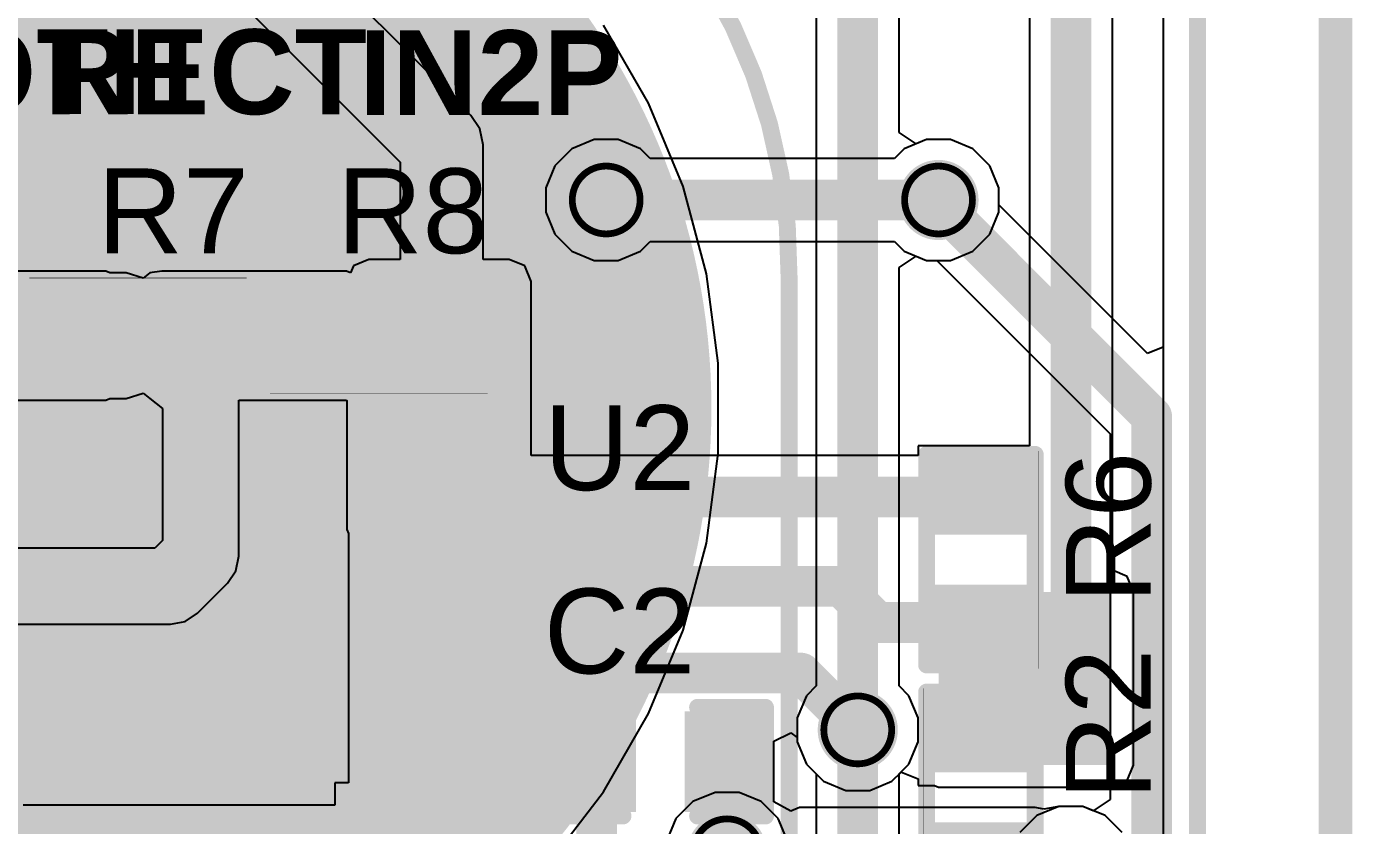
# Model space of a CAD drawing. Header units: inches. Extents: x 0 to 13.7, y 0 to 1.9.
# Drawn here: x 0.3431 to 0.734, y 0.8917 to 1.1271 of the extents above; entities that cross this region are included whole.
import ezdxf

# ---------------------------------------------------------------- set-up
doc = ezdxf.new("R2010")
doc.units = ezdxf.units.IN
doc.header["$MEASUREMENT"] = 0
for name, color, linetype in [('Board Outline', 216, 'Continuous'), ('Bottom Layer', 5, 'Continuous'), ('Bottom Overlay', 54, 'Continuous'), ('Bottom Paste', 16, 'Continuous'), ('Bottom Solder', 6, 'Continuous'), ('Dimension', 6, 'Continuous'), ('Drill Drawing', 1, 'Continuous'), ('Top Layer', 1, 'Continuous'), ('Top Overlay', 2, 'Continuous'), ('Top Paste', 8, 'Continuous'), ('Top Solder', 216, 'Continuous'), ('Via Holes', 16, 'Continuous')]:
    doc.layers.add(name, color=color, linetype=linetype)
doc.styles.add('Arial', font='', dxfattribs={"height": 0.2})
doc.styles.add('Arial_Bold', font='', dxfattribs={"height": 0.2})
doc.styles.get('Arial').set_extended_font_data('Arial')
doc.styles.get('Arial_Bold').set_extended_font_data('Arial', bold=True)

# ---------------------------------------------------------------- blocks, each defined once
blk = doc.blocks.new('14_TSSOP_14')
at = {"layer": 'Top Layer'}
for points in [[(-0.12992, 0.08563), (-0.08858, 0.08563), (-0.08858, 0.06791), (-0.12992, 0.06791)], [(0.08858, 0.08563), (0.12992, 0.08563), (0.12992, 0.06791), (0.08858, 0.06791)], [(-0.12992, 0.06004), (-0.08858, 0.06004), (-0.08858, 0.04232), (-0.12992, 0.04232)], [(0.08858, 0.06004), (0.12992, 0.06004), (0.12992, 0.04232), (0.08858, 0.04232)], [(-0.12992, 0.03445), (-0.08858, 0.03445), (-0.08858, 0.01673), (-0.12992, 0.01673)], [(0.08858, 0.03445), (0.12992, 0.03445), (0.12992, 0.01673), (0.08858, 0.01673)], [(-0.12992, 0.00886), (-0.08858, 0.00886), (-0.08858, -0.00886), (-0.12992, -0.00886)], [(0.08858, 0.00886), (0.12992, 0.00886), (0.12992, -0.00886), (0.08858, -0.00886)], [(-0.12992, -0.01673), (-0.08858, -0.01673), (-0.08858, -0.03445), (-0.12992, -0.03445)], [(0.08858, -0.01673), (0.12992, -0.01673), (0.12992, -0.03445), (0.08858, -0.03445)], [(-0.12992, -0.04232), (-0.08858, -0.04232), (-0.08858, -0.06004), (-0.12992, -0.06004)], [(0.08858, -0.04232), (0.12992, -0.04232), (0.12992, -0.06004), (0.08858, -0.06004)], [(-0.12992, -0.06791), (-0.08858, -0.06791), (-0.08858, -0.08563), (-0.12992, -0.08563)], [(0.08858, -0.06791), (0.12992, -0.06791), (0.12992, -0.08563), (0.08858, -0.08563)]]:
    blk.add_hatch(color=1, dxfattribs=at).paths.add_polyline_path(points)
at = {"layer": 'Top Overlay'}
blk.add_hatch(color=2, dxfattribs=at).paths.add_polyline_path([(-0.084, 0.068), (-0.073, 0.068), (-0.073, 0.086), (-0.084, 0.086)])
at = {"layer": 'Top Paste'}
for points in [[(-0.12992, 0.08563), (-0.08858, 0.08563), (-0.08858, 0.06791), (-0.12992, 0.06791)], [(0.08858, 0.08563), (0.12992, 0.08563), (0.12992, 0.06791), (0.08858, 0.06791)], [(-0.12992, 0.06004), (-0.08858, 0.06004), (-0.08858, 0.04232), (-0.12992, 0.04232)], [(0.08858, 0.06004), (0.12992, 0.06004), (0.12992, 0.04232), (0.08858, 0.04232)], [(-0.12992, 0.03445), (-0.08858, 0.03445), (-0.08858, 0.01673), (-0.12992, 0.01673)], [(0.08858, 0.03445), (0.12992, 0.03445), (0.12992, 0.01673), (0.08858, 0.01673)], [(-0.12992, 0.00886), (-0.08858, 0.00886), (-0.08858, -0.00886), (-0.12992, -0.00886)], [(0.08858, 0.00886), (0.12992, 0.00886), (0.12992, -0.00886), (0.08858, -0.00886)], [(-0.12992, -0.01673), (-0.08858, -0.01673), (-0.08858, -0.03445), (-0.12992, -0.03445)], [(0.08858, -0.01673), (0.12992, -0.01673), (0.12992, -0.03445), (0.08858, -0.03445)], [(-0.12992, -0.04232), (-0.08858, -0.04232), (-0.08858, -0.06004), (-0.12992, -0.06004)], [(0.08858, -0.04232), (0.12992, -0.04232), (0.12992, -0.06004), (0.08858, -0.06004)], [(-0.12992, -0.06791), (-0.08858, -0.06791), (-0.08858, -0.08563), (-0.12992, -0.08563)], [(0.08858, -0.06791), (0.12992, -0.06791), (0.12992, -0.08563), (0.08858, -0.08563)]]:
    blk.add_hatch(color=8, dxfattribs=at).paths.add_polyline_path(points)
at = {"layer": 'Top Solder'}
for points in [[(-0.13392, 0.08963), (-0.08458, 0.08963), (-0.08458, 0.06391), (-0.13392, 0.06391)], [(0.08458, 0.08963), (0.13392, 0.08963), (0.13392, 0.06391), (0.08458, 0.06391)], [(-0.13392, 0.06404), (-0.08458, 0.06404), (-0.08458, 0.03832), (-0.13392, 0.03832)], [(0.08458, 0.06404), (0.13392, 0.06404), (0.13392, 0.03832), (0.08458, 0.03832)], [(-0.13392, 0.03845), (-0.08458, 0.03845), (-0.08458, 0.01273), (-0.13392, 0.01273)], [(0.08458, 0.03845), (0.13392, 0.03845), (0.13392, 0.01273), (0.08458, 0.01273)], [(-0.13392, 0.01286), (-0.08458, 0.01286), (-0.08458, -0.01286), (-0.13392, -0.01286)], [(0.08458, 0.01286), (0.13392, 0.01286), (0.13392, -0.01286), (0.08458, -0.01286)], [(-0.13392, -0.01273), (-0.08458, -0.01273), (-0.08458, -0.03845), (-0.13392, -0.03845)], [(0.08458, -0.01273), (0.13392, -0.01273), (0.13392, -0.03845), (0.08458, -0.03845)], [(-0.13392, -0.03832), (-0.08458, -0.03832), (-0.08458, -0.06404), (-0.13392, -0.06404)], [(0.08458, -0.03832), (0.13392, -0.03832), (0.13392, -0.06404), (0.08458, -0.06404)], [(-0.13392, -0.06391), (-0.08458, -0.06391), (-0.08458, -0.08963), (-0.13392, -0.08963)], [(0.08458, -0.06391), (0.13392, -0.06391), (0.13392, -0.08963), (0.08458, -0.08963)]]:
    blk.add_hatch(color=216, dxfattribs=at).paths.add_polyline_path(points)
at = {"layer": 'Top Overlay'}
for points in [[(-0.09, 0.1, 0.005, 0.005, 0), (-0.09, 0.092, 0.005, 0.005, 0)], [(0.09, 0.1, 0.005, 0.005, 0), (-0.09, 0.1, 0.005, 0.005, 0)], [(0.09, 0.1, 0.005, 0.005, 0), (0.09, 0.092, 0.005, 0.005, 0)], [(-0.141, 0.082, 0.00787, 0.00787, 0), (-0.141, 0.072, 0.00787, 0.00787, 0)], [(-0.136, 0.077, 0.00787, 0.00787, 0), (-0.141, 0.082, 0.00787, 0.00787, 0)], [(-0.136, 0.077, 0.00787, 0.00787, 0), (-0.141, 0.072, 0.00787, 0.00787, 0)], [(-0.09, -0.092, 0.005, 0.005, 0), (-0.09, -0.1, 0.005, 0.005, 0)], [(0.09, -0.092, 0.005, 0.005, 0), (0.09, -0.1, 0.005, 0.005, 0)], [(0.09, -0.1, 0.005, 0.005, 0), (-0.09, -0.1, 0.005, 0.005, 0)]]:
    blk.add_lwpolyline(points, format="xyseb", dxfattribs=at)
for points in [[(-0.09125, 0.1, 0.0025, 0.0025, 1), (-0.08875, 0.1, 0.0025, 0.0025, 1)], [(-0.09125, 0.1, 0.0025, 0.0025, 1), (-0.08875, 0.1, 0.0025, 0.0025, 1)], [(0.08875, 0.1, 0.0025, 0.0025, 1), (0.09125, 0.1, 0.0025, 0.0025, 1)], [(0.08875, 0.1, 0.0025, 0.0025, 1), (0.09125, 0.1, 0.0025, 0.0025, 1)], [(-0.09125, 0.092, 0.0025, 0.0025, 1), (-0.08875, 0.092, 0.0025, 0.0025, 1)], [(0.08875, 0.092, 0.0025, 0.0025, 1), (0.09125, 0.092, 0.0025, 0.0025, 1)], [(-0.14297, 0.082, 0.00394, 0.00394, 1), (-0.13903, 0.082, 0.00394, 0.00394, 1)], [(-0.14297, 0.082, 0.00394, 0.00394, 1), (-0.13903, 0.082, 0.00394, 0.00394, 1)], [(-0.13797, 0.077, 0.00394, 0.00394, 1), (-0.13403, 0.077, 0.00394, 0.00394, 1)], [(-0.13797, 0.077, 0.00394, 0.00394, 1), (-0.13403, 0.077, 0.00394, 0.00394, 1)], [(-0.14297, 0.072, 0.00394, 0.00394, 1), (-0.13903, 0.072, 0.00394, 0.00394, 1)], [(-0.14297, 0.072, 0.00394, 0.00394, 1), (-0.13903, 0.072, 0.00394, 0.00394, 1)], [(-0.09125, -0.092, 0.0025, 0.0025, 1), (-0.08875, -0.092, 0.0025, 0.0025, 1)], [(0.08875, -0.092, 0.0025, 0.0025, 1), (0.09125, -0.092, 0.0025, 0.0025, 1)], [(-0.09125, -0.1, 0.0025, 0.0025, 1), (-0.08875, -0.1, 0.0025, 0.0025, 1)], [(-0.09125, -0.1, 0.0025, 0.0025, 1), (-0.08875, -0.1, 0.0025, 0.0025, 1)], [(0.08875, -0.1, 0.0025, 0.0025, 1), (0.09125, -0.1, 0.0025, 0.0025, 1)], [(0.08875, -0.1, 0.0025, 0.0025, 1), (0.09125, -0.1, 0.0025, 0.0025, 1)]]:
    blk.add_lwpolyline(points, format="xyseb", close=True, dxfattribs=at)
blk = doc.blocks.new('R__0402_27')
at = {"layer": 'Top Layer'}
for points in [[(-0.0275, -0.0125), (-0.0275, 0.0125), (-0.0095, 0.0125), (-0.0095, -0.0125)], [(0.0095, -0.0125), (0.0095, 0.0125), (0.0275, 0.0125), (0.0275, -0.0125)]]:
    blk.add_hatch(color=1, dxfattribs=at).paths.add_polyline_path(points)
at = {"layer": 'Top Paste'}
for points in [[(-0.0275, -0.0125), (-0.0275, 0.0125), (-0.0095, 0.0125), (-0.0095, -0.0125)], [(0.0095, -0.0125), (0.0095, 0.0125), (0.0275, 0.0125), (0.0275, -0.0125)]]:
    blk.add_hatch(color=8, dxfattribs=at).paths.add_polyline_path(points)
at = {"layer": 'Top Solder'}
for points in [[(-0.0315, -0.0165), (-0.0315, 0.0165), (-0.0055, 0.0165), (-0.0055, -0.0165)], [(0.0055, -0.0165), (0.0055, 0.0165), (0.0315, 0.0165), (0.0315, -0.0165)]]:
    blk.add_hatch(color=216, dxfattribs=at).paths.add_polyline_path(points)
at = {"layer": 'Top Overlay'}
for points in [[(-0.031, -0.016, 0.005, 0.005, 0), (-0.031, 0.016, 0.005, 0.005, 0)], [(-0.031, 0.016, 0.005, 0.005, 0), (0.031, 0.016, 0.005, 0.005, 0)], [(0.031, -0.016, 0.005, 0.005, 0), (0.031, 0.016, 0.005, 0.005, 0)], [(-0.031, -0.016, 0.005, 0.005, 0), (0.031, -0.016, 0.005, 0.005, 0)], [(-0.032, -0.017, 0.000127, 0.000127, 0), (0.032, -0.017, 0.000127, 0.000127, 0)]]:
    blk.add_lwpolyline(points, format="xyseb", dxfattribs=at)
for points in [[(-0.03225, 0.016, 0.0025, 0.0025, 1), (-0.02975, 0.016, 0.0025, 0.0025, 1)], [(-0.03225, 0.016, 0.0025, 0.0025, 1), (-0.02975, 0.016, 0.0025, 0.0025, 1)], [(0.02975, 0.016, 0.0025, 0.0025, 1), (0.03225, 0.016, 0.0025, 0.0025, 1)], [(0.02975, 0.016, 0.0025, 0.0025, 1), (0.03225, 0.016, 0.0025, 0.0025, 1)], [(-0.03225, -0.016, 0.0025, 0.0025, 1), (-0.02975, -0.016, 0.0025, 0.0025, 1)], [(-0.03225, -0.016, 0.0025, 0.0025, 1), (-0.02975, -0.016, 0.0025, 0.0025, 1)], [(0.02975, -0.016, 0.0025, 0.0025, 1), (0.03225, -0.016, 0.0025, 0.0025, 1)], [(0.02975, -0.016, 0.0025, 0.0025, 1), (0.03225, -0.016, 0.0025, 0.0025, 1)], [(-0.03203, -0.017, 0.0000635, 0.0000635, 1), (-0.03197, -0.017, 0.0000635, 0.0000635, 1)], [(0.03197, -0.017, 0.0000635, 0.0000635, 1), (0.03203, -0.017, 0.0000635, 0.0000635, 1)]]:
    blk.add_lwpolyline(points, format="xyseb", close=True, dxfattribs=at)
blk = doc.blocks.new('R__0402_28')
at = {"layer": 'Top Layer'}
for points in [[(-0.0275, -0.0125), (-0.0275, 0.0125), (-0.0095, 0.0125), (-0.0095, -0.0125)], [(0.0095, -0.0125), (0.0095, 0.0125), (0.0275, 0.0125), (0.0275, -0.0125)]]:
    blk.add_hatch(color=1, dxfattribs=at).paths.add_polyline_path(points)
at = {"layer": 'Top Paste'}
for points in [[(-0.0275, -0.0125), (-0.0275, 0.0125), (-0.0095, 0.0125), (-0.0095, -0.0125)], [(0.0095, -0.0125), (0.0095, 0.0125), (0.0275, 0.0125), (0.0275, -0.0125)]]:
    blk.add_hatch(color=8, dxfattribs=at).paths.add_polyline_path(points)
at = {"layer": 'Top Solder'}
for points in [[(-0.0315, -0.0165), (-0.0315, 0.0165), (-0.0055, 0.0165), (-0.0055, -0.0165)], [(0.0055, -0.0165), (0.0055, 0.0165), (0.0315, 0.0165), (0.0315, -0.0165)]]:
    blk.add_hatch(color=216, dxfattribs=at).paths.add_polyline_path(points)
at = {"layer": 'Top Overlay'}
for points in [[(-0.031, 0.016, 0.005, 0.005, 0), (-0.031, -0.016, 0.005, 0.005, 0)], [(0.031, 0.016, 0.005, 0.005, 0), (-0.031, 0.016, 0.005, 0.005, 0)], [(0.031, 0.016, 0.005, 0.005, 0), (0.031, -0.016, 0.005, 0.005, 0)], [(0.031, -0.016, 0.005, 0.005, 0), (-0.031, -0.016, 0.005, 0.005, 0)], [(0.032, -0.017, 0.000127, 0.000127, 0), (-0.032, -0.017, 0.000127, 0.000127, 0)]]:
    blk.add_lwpolyline(points, format="xyseb", dxfattribs=at)
for points in [[(-0.03225, 0.016, 0.0025, 0.0025, 1), (-0.02975, 0.016, 0.0025, 0.0025, 1)], [(-0.03225, 0.016, 0.0025, 0.0025, 1), (-0.02975, 0.016, 0.0025, 0.0025, 1)], [(0.02975, 0.016, 0.0025, 0.0025, 1), (0.03225, 0.016, 0.0025, 0.0025, 1)], [(0.02975, 0.016, 0.0025, 0.0025, 1), (0.03225, 0.016, 0.0025, 0.0025, 1)], [(-0.03225, -0.016, 0.0025, 0.0025, 1), (-0.02975, -0.016, 0.0025, 0.0025, 1)], [(-0.03225, -0.016, 0.0025, 0.0025, 1), (-0.02975, -0.016, 0.0025, 0.0025, 1)], [(0.02975, -0.016, 0.0025, 0.0025, 1), (0.03225, -0.016, 0.0025, 0.0025, 1)], [(0.02975, -0.016, 0.0025, 0.0025, 1), (0.03225, -0.016, 0.0025, 0.0025, 1)], [(-0.03203, -0.017, 0.0000635, 0.0000635, 1), (-0.03197, -0.017, 0.0000635, 0.0000635, 1)], [(0.03197, -0.017, 0.0000635, 0.0000635, 1), (0.03203, -0.017, 0.0000635, 0.0000635, 1)]]:
    blk.add_lwpolyline(points, format="xyseb", close=True, dxfattribs=at)
blk = doc.blocks.new('R___0402_29')
at = {"layer": 'Top Layer'}
for points in [[(-0.0275, -0.0125), (-0.0275, 0.0125), (-0.0095, 0.0125), (-0.0095, -0.0125)], [(0.0095, -0.0125), (0.0095, 0.0125), (0.0275, 0.0125), (0.0275, -0.0125)]]:
    blk.add_hatch(color=1, dxfattribs=at).paths.add_polyline_path(points)
at = {"layer": 'Top Paste'}
for points in [[(-0.0275, -0.0125), (-0.0275, 0.0125), (-0.0095, 0.0125), (-0.0095, -0.0125)], [(0.0095, -0.0125), (0.0095, 0.0125), (0.0275, 0.0125), (0.0275, -0.0125)]]:
    blk.add_hatch(color=8, dxfattribs=at).paths.add_polyline_path(points)
at = {"layer": 'Top Solder'}
for points in [[(-0.02967, -0.01467), (-0.02967, 0.01467), (-0.00733, 0.01467), (-0.00733, -0.01467)], [(0.00733, -0.01467), (0.00733, 0.01467), (0.02967, 0.01467), (0.02967, -0.01467)]]:
    blk.add_hatch(color=216, dxfattribs=at).paths.add_polyline_path(points)
at = {"layer": 'Top Overlay'}
for points in [[(-0.031, 0.016, 0.005, 0.005, 0), (-0.031, -0.016, 0.005, 0.005, 0)], [(-0.031, 0.016, 0.005, 0.005, 0), (0.031, 0.016, 0.005, 0.005, 0)], [(0.031, 0.016, 0.005, 0.005, 0), (0.031, -0.016, 0.005, 0.005, 0)], [(-0.031, -0.016, 0.005, 0.005, 0), (0.031, -0.016, 0.005, 0.005, 0)], [(-0.032, -0.017, 0.000127, 0.000127, 0), (0.032, -0.017, 0.000127, 0.000127, 0)]]:
    blk.add_lwpolyline(points, format="xyseb", dxfattribs=at)
for points in [[(-0.03225, 0.016, 0.0025, 0.0025, 1), (-0.02975, 0.016, 0.0025, 0.0025, 1)], [(-0.03225, 0.016, 0.0025, 0.0025, 1), (-0.02975, 0.016, 0.0025, 0.0025, 1)], [(0.02975, 0.016, 0.0025, 0.0025, 1), (0.03225, 0.016, 0.0025, 0.0025, 1)], [(0.02975, 0.016, 0.0025, 0.0025, 1), (0.03225, 0.016, 0.0025, 0.0025, 1)], [(-0.03225, -0.016, 0.0025, 0.0025, 1), (-0.02975, -0.016, 0.0025, 0.0025, 1)], [(-0.03225, -0.016, 0.0025, 0.0025, 1), (-0.02975, -0.016, 0.0025, 0.0025, 1)], [(0.02975, -0.016, 0.0025, 0.0025, 1), (0.03225, -0.016, 0.0025, 0.0025, 1)], [(0.02975, -0.016, 0.0025, 0.0025, 1), (0.03225, -0.016, 0.0025, 0.0025, 1)], [(-0.03203, -0.017, 0.0000635, 0.0000635, 1), (-0.03197, -0.017, 0.0000635, 0.0000635, 1)], [(0.03197, -0.017, 0.0000635, 0.0000635, 1), (0.03203, -0.017, 0.0000635, 0.0000635, 1)]]:
    blk.add_lwpolyline(points, format="xyseb", close=True, dxfattribs=at)
blk = doc.blocks.new('R___0402_33')
at = {"layer": 'Top Layer'}
for points in [[(-0.0275, -0.0125), (-0.0275, 0.0125), (-0.0095, 0.0125), (-0.0095, -0.0125)], [(0.0095, -0.0125), (0.0095, 0.0125), (0.0275, 0.0125), (0.0275, -0.0125)]]:
    blk.add_hatch(color=1, dxfattribs=at).paths.add_polyline_path(points)
at = {"layer": 'Top Paste'}
for points in [[(-0.0275, -0.0125), (-0.0275, 0.0125), (-0.0095, 0.0125), (-0.0095, -0.0125)], [(0.0095, -0.0125), (0.0095, 0.0125), (0.0275, 0.0125), (0.0275, -0.0125)]]:
    blk.add_hatch(color=8, dxfattribs=at).paths.add_polyline_path(points)
at = {"layer": 'Top Solder'}
for points in [[(-0.02967, -0.01467), (-0.02967, 0.01467), (-0.00733, 0.01467), (-0.00733, -0.01467)], [(0.00733, -0.01467), (0.00733, 0.01467), (0.02967, 0.01467), (0.02967, -0.01467)]]:
    blk.add_hatch(color=216, dxfattribs=at).paths.add_polyline_path(points)
at = {"layer": 'Top Overlay'}
for points in [[(-0.031, -0.016, 0.005, 0.005, 0), (-0.031, 0.016, 0.005, 0.005, 0)], [(0.031, 0.016, 0.005, 0.005, 0), (-0.031, 0.016, 0.005, 0.005, 0)], [(0.031, -0.016, 0.005, 0.005, 0), (0.031, 0.016, 0.005, 0.005, 0)], [(0.031, -0.016, 0.005, 0.005, 0), (-0.031, -0.016, 0.005, 0.005, 0)], [(0.032, -0.017, 0.000127, 0.000127, 0), (-0.032, -0.017, 0.000127, 0.000127, 0)]]:
    blk.add_lwpolyline(points, format="xyseb", dxfattribs=at)
for points in [[(-0.03225, 0.016, 0.0025, 0.0025, 1), (-0.02975, 0.016, 0.0025, 0.0025, 1)], [(-0.03225, 0.016, 0.0025, 0.0025, 1), (-0.02975, 0.016, 0.0025, 0.0025, 1)], [(0.02975, 0.016, 0.0025, 0.0025, 1), (0.03225, 0.016, 0.0025, 0.0025, 1)], [(0.02975, 0.016, 0.0025, 0.0025, 1), (0.03225, 0.016, 0.0025, 0.0025, 1)], [(-0.03225, -0.016, 0.0025, 0.0025, 1), (-0.02975, -0.016, 0.0025, 0.0025, 1)], [(-0.03225, -0.016, 0.0025, 0.0025, 1), (-0.02975, -0.016, 0.0025, 0.0025, 1)], [(0.02975, -0.016, 0.0025, 0.0025, 1), (0.03225, -0.016, 0.0025, 0.0025, 1)], [(0.02975, -0.016, 0.0025, 0.0025, 1), (0.03225, -0.016, 0.0025, 0.0025, 1)], [(-0.03203, -0.017, 0.0000635, 0.0000635, 1), (-0.03197, -0.017, 0.0000635, 0.0000635, 1)], [(0.03197, -0.017, 0.0000635, 0.0000635, 1), (0.03203, -0.017, 0.0000635, 0.0000635, 1)]]:
    blk.add_lwpolyline(points, format="xyseb", close=True, dxfattribs=at)
blk = doc.blocks.new('_EMG________B_36')
at = {"layer": 'Bottom Layer'}
h = blk.add_hatch(color=5, dxfattribs=at)
edge = h.paths.add_edge_path()
edge.add_arc((0, 0.3932), 0.19685, 0, 360)
at = {"layer": 'Bottom Paste'}
h = blk.add_hatch(color=16, dxfattribs=at)
edge = h.paths.add_edge_path()
edge.add_arc((0, 0.3932), 0.19685, 0, 360)
at = {"layer": 'Bottom Solder'}
h = blk.add_hatch(color=6, dxfattribs=at)
edge = h.paths.add_edge_path()
edge.add_arc((0, 0.3932), 0.20085, 0, 360)
at = {"layer": 'Bottom Overlay'}
for points in [[(0.06026, 0.59892, 0.005, 0.005, -0.414214), (0.22375, 0.43172, 0.005, 0.005, 0)], [(0.22375, -0.43172, 0.005, 0.005, 0), (0.22375, 0.43172, 0.005, 0.005, 0)]]:
    blk.add_lwpolyline(points, format="xyseb", dxfattribs=at)
blk.add_lwpolyline([(0.2225, 0.43172, 0.0025, 0.0025, 1), (0.225, 0.43172, 0.0025, 0.0025, 1)], format="xyseb", close=True, dxfattribs=at)
blk.add_lwpolyline([(0.2225, 0.43172, 0.0025, 0.0025, 1), (0.225, 0.43172, 0.0025, 0.0025, 1)], format="xyseb", close=True, dxfattribs=at)
blk = doc.blocks.new('C___0402_44')
at = {"layer": 'Top Layer'}
for points in [[(-0.0275, -0.0125), (-0.0275, 0.0125), (-0.0095, 0.0125), (-0.0095, -0.0125)], [(0.0095, -0.0125), (0.0095, 0.0125), (0.0275, 0.0125), (0.0275, -0.0125)]]:
    blk.add_hatch(color=1, dxfattribs=at).paths.add_polyline_path(points)
at = {"layer": 'Top Paste'}
for points in [[(-0.0275, -0.0125), (-0.0275, 0.0125), (-0.0095, 0.0125), (-0.0095, -0.0125)], [(0.0095, -0.0125), (0.0095, 0.0125), (0.0275, 0.0125), (0.0275, -0.0125)]]:
    blk.add_hatch(color=8, dxfattribs=at).paths.add_polyline_path(points)
at = {"layer": 'Top Solder'}
for points in [[(-0.02986, -0.01486), (-0.02986, 0.01486), (-0.00714, 0.01486), (-0.00714, -0.01486)], [(0.00714, -0.01486), (0.00714, 0.01486), (0.02986, 0.01486), (0.02986, -0.01486)]]:
    blk.add_hatch(color=216, dxfattribs=at).paths.add_polyline_path(points)
at = {"layer": 'Top Overlay'}
for points in [[(-0.031, 0.016, 0.005, 0.005, 0), (-0.011, 0.016, 0.005, 0.005, 0)], [(-0.031, -0.016, 0.005, 0.005, 0), (-0.031, 0.016, 0.005, 0.005, 0)], [(0.011, 0.016, 0.005, 0.005, 0), (0.031, 0.016, 0.005, 0.005, 0)], [(0.031, -0.016, 0.005, 0.005, 0), (0.031, 0.016, 0.005, 0.005, 0)], [(-0.031, -0.016, 0.005, 0.005, 0), (-0.011, -0.016, 0.005, 0.005, 0)], [(0.011, -0.016, 0.005, 0.005, 0), (0.031, -0.016, 0.005, 0.005, 0)]]:
    blk.add_lwpolyline(points, format="xyseb", dxfattribs=at)
for points in [[(-0.03225, 0.016, 0.0025, 0.0025, 1), (-0.02975, 0.016, 0.0025, 0.0025, 1)], [(-0.03225, 0.016, 0.0025, 0.0025, 1), (-0.02975, 0.016, 0.0025, 0.0025, 1)], [(-0.01225, 0.016, 0.0025, 0.0025, 1), (-0.00975, 0.016, 0.0025, 0.0025, 1)], [(0.00975, 0.016, 0.0025, 0.0025, 1), (0.01225, 0.016, 0.0025, 0.0025, 1)], [(0.02975, 0.016, 0.0025, 0.0025, 1), (0.03225, 0.016, 0.0025, 0.0025, 1)], [(0.02975, 0.016, 0.0025, 0.0025, 1), (0.03225, 0.016, 0.0025, 0.0025, 1)], [(-0.03225, -0.016, 0.0025, 0.0025, 1), (-0.02975, -0.016, 0.0025, 0.0025, 1)], [(-0.03225, -0.016, 0.0025, 0.0025, 1), (-0.02975, -0.016, 0.0025, 0.0025, 1)], [(-0.01225, -0.016, 0.0025, 0.0025, 1), (-0.00975, -0.016, 0.0025, 0.0025, 1)], [(0.00975, -0.016, 0.0025, 0.0025, 1), (0.01225, -0.016, 0.0025, 0.0025, 1)], [(0.02975, -0.016, 0.0025, 0.0025, 1), (0.03225, -0.016, 0.0025, 0.0025, 1)], [(0.02975, -0.016, 0.0025, 0.0025, 1), (0.03225, -0.016, 0.0025, 0.0025, 1)]]:
    blk.add_lwpolyline(points, format="xyseb", close=True, dxfattribs=at)

msp = doc.modelspace()

# ---------------------------------------------------------------- hatches: boundary and pattern name
at = {"layer": 'Bottom Layer'}
h = msp.add_hatch(color=5, dxfattribs=at)
edge = h.paths.add_edge_path()
edge.add_arc((0.514, 1.076), 0.01181, 0, 360)
h = msp.add_hatch(color=5, dxfattribs=at)
edge = h.paths.add_edge_path()
edge.add_arc((0.61197, 1.076), 0.01181, 0, 360)
h = msp.add_hatch(color=5, dxfattribs=at)
edge = h.paths.add_edge_path()
edge.add_arc((0.58816, 0.91987), 0.01181, 0, 360)
h = msp.add_hatch(color=5, dxfattribs=at)
edge = h.paths.add_edge_path()
edge.add_arc((0.54963, 0.88366), 0.01181, 0, 360)
at = {"layer": 'Top Layer'}
h = msp.add_hatch(color=1, dxfattribs=at)
edge = h.paths.add_edge_path()
edge.add_arc((0.514, 1.076), 0.01181, 0, 360)
h = msp.add_hatch(color=1, dxfattribs=at)
edge = h.paths.add_edge_path()
edge.add_arc((0.61197, 1.076), 0.01181, 0, 360)
for points in [[(0.44405, 0.97893), (0.48539, 0.97893), (0.48539, 1.05202), (0.44405, 1.05202)], [(0.31197, 1.02352), (0.36647, 1.02352), (0.36647, 1.04852), (0.31197, 1.04852)], [(0.38297, 1.02352), (0.43747, 1.02352), (0.43747, 1.04852), (0.38297, 1.04852)], [(0.61197, 0.90952), (0.663, 0.90952), (0.663, 0.96052), (0.61197, 0.96052)]]:
    msp.add_hatch(color=1, dxfattribs=at).paths.add_polyline_path(points)
h = msp.add_hatch(color=1, dxfattribs=at)
edge = h.paths.add_edge_path()
edge.add_arc((0.58816, 0.91987), 0.01181, 0, 360)
h = msp.add_hatch(color=1, dxfattribs=at)
edge = h.paths.add_edge_path()
edge.add_arc((0.54963, 0.88366), 0.01181, 0, 360)
at = {"layer": 'Via Holes'}
h = msp.add_hatch(color=7, dxfattribs=at)
edge = h.paths.add_edge_path()
edge.add_arc((0.514, 1.076), 0.00591, 0, 360)
h = msp.add_hatch(color=7, dxfattribs=at)
edge = h.paths.add_edge_path()
edge.add_arc((0.61197, 1.076), 0.00591, 0, 360)
h = msp.add_hatch(color=7, dxfattribs=at)
edge = h.paths.add_edge_path()
edge.add_arc((0.58816, 0.91987), 0.00591, 0, 360)

# ---------------------------------------------------------------- linework, layer by layer
at = {"layer": 'Board Outline'}
msp.add_lwpolyline([(0.68834, -0.00002, 0.005, 0.005, 0), (0.68835, 1.24279, 0.005, 0.005, 0)], format="xyseb", dxfattribs=at)
at = {"layer": 'Bottom Layer'}
for p, q in [((0.67816, 1.2326), (0.67816, 1.03268)), ((0.60039, 1.0959), (0.60039, 1.19584)), ((0.57592, 1.19078), (0.57592, 0.93283)), ((0.52649, 1.10451), (0.51319, 1.12754)), ((0.53666, 1.07995), (0.52649, 1.10451)), ((0.60539, 1.09255), (0.60039, 1.0959)), ((0.60842, 1.09381), (0.60539, 1.09255)), ((0.61551, 1.09381), (0.60842, 1.09381)), ((0.62206, 1.0911), (0.61551, 1.09381)), ((0.62707, 1.08609), (0.62206, 1.0911)), ((0.62978, 1.07954), (0.62707, 1.08609)), ((0.54355, 1.05426), (0.53666, 1.07995)), ((0.62978, 1.07453), (0.62978, 1.07954)), ((0.67354, 1.03077), (0.62978, 1.07453)), ((0.60039, 1.0561), (0.60539, 1.05945)), ((0.60539, 1.05945), (0.60842, 1.05819)), ((0.60039, 0.93283), (0.60039, 1.0561)), ((0.60842, 1.05819), (0.61151, 1.05819)), ((0.61151, 1.05819), (0.66258, 1.00712)), ((0.54702, 1.0279), (0.54355, 1.05426)), ((0.67816, 1.03268), (0.67354, 1.03077)), ((0.54702, 1.00131), (0.54702, 1.0279)), ((0.66258, 1.00712), (0.66258, 0.89941)), ((0.54355, 0.97494), (0.54702, 1.00131)), ((0.53666, 0.94926), (0.54355, 0.97494)), ((0.52649, 0.92469), (0.53666, 0.94926)), ((0.57592, 0.93283), (0.57306, 0.92996)), ((0.60325, 0.92996), (0.60039, 0.93283)), ((0.57306, 0.92996), (0.57034, 0.92342)), ((0.60597, 0.92342), (0.60325, 0.92996)), ((0.51319, 0.90166), (0.52649, 0.92469)), ((0.57034, 0.92342), (0.57034, 0.91633)), ((0.60597, 0.91633), (0.60597, 0.92342)), ((0.57034, 0.91633), (0.57306, 0.90978)), ((0.60325, 0.90978), (0.60597, 0.91633)), ((0.57306, 0.90978), (0.57592, 0.90692)), ((0.57592, 0.90692), (0.57592, 0.74295)), ((0.60039, 0.90692), (0.60325, 0.90978)), ((0.60039, 0.74295), (0.60039, 0.90692)), ((0.49701, 0.88057), (0.51319, 0.90166)), ((0.54608, 0.90147), (0.53954, 0.89876)), ((0.55317, 0.90147), (0.54608, 0.90147)), ((0.55971, 0.89876), (0.55317, 0.90147)), ((0.66258, 0.89941), (0.65758, 0.89607)), ((0.53954, 0.89876), (0.53453, 0.89375)), ((0.56473, 0.89375), (0.55971, 0.89876)), ((0.64746, 0.89733), (0.64091, 0.89462)), ((0.65454, 0.89733), (0.64746, 0.89733)), ((0.65758, 0.89607), (0.65454, 0.89733)), ((0.53453, 0.89375), (0.53197, 0.88758)), ((0.56744, 0.8872), (0.56473, 0.89375)), ((0.64091, 0.89462), (0.6359, 0.8896))]:
    msp.add_line(p, q, dxfattribs=at)
for points in [[(0.58816, 0.91987, 0.012, 0.012, 0), (0.58816, 1.19584, 0.012, 0.012, 0)], [(0.61197, 1.07503, 0.012, 0.012, 0), (0.61197, 1.076, 0.012, 0.012, 0)], [(0.61197, 1.07503, 0.012, 0.012, 0), (0.67481, 1.01219, 0.012, 0.012, 0)], [(0.67481, 0.19481, 0.012, 0.012, 0), (0.67481, 1.01219, 0.012, 0.012, 0)], [(0.58816, 0.73, 0.012, 0.012, 0), (0.58816, 0.91987, 0.012, 0.012, 0)]]:
    msp.add_lwpolyline(points, format="xyseb", dxfattribs=at)
for points in [[(0.60897, 1.076, 0.006, 0.006, 1), (0.61497, 1.076, 0.006, 0.006, 1)], [(0.60897, 1.07503, 0.006, 0.006, 1), (0.61497, 1.07503, 0.006, 0.006, 1)], [(0.60897, 1.07503, 0.006, 0.006, 1), (0.61497, 1.07503, 0.006, 0.006, 1)], [(0.67181, 1.01219, 0.006, 0.006, 1), (0.67781, 1.01219, 0.006, 0.006, 1)], [(0.67181, 1.01219, 0.006, 0.006, 1), (0.67781, 1.01219, 0.006, 0.006, 1)], [(0.58516, 0.91987, 0.006, 0.006, 1), (0.59116, 0.91987, 0.006, 0.006, 1)], [(0.58516, 0.91987, 0.006, 0.006, 1), (0.59116, 0.91987, 0.006, 0.006, 1)]]:
    msp.add_lwpolyline(points, format="xyseb", close=True, dxfattribs=at)
at = {"layer": 'Dimension'}
msp.add_lwpolyline([(0.729, 0.81132, 0.01, 0.01, 0), (0.729, 1.24279, 0.01, 0.01, 0)], format="xyseb", dxfattribs=at)
at = {"layer": 'Drill Drawing'}
for points in [[(0.524, 1.076, 0.002, 0.002, 1), (0.504, 1.076, 0.002, 0.002, 1)], [(0.62197, 1.076, 0.002, 0.002, 1), (0.60197, 1.076, 0.002, 0.002, 1)], [(0.5035, 1.076, 0.001, 0.001, 1), (0.5045, 1.076, 0.001, 0.001, 1)], [(0.5235, 1.076, 0.001, 0.001, 1), (0.5245, 1.076, 0.001, 0.001, 1)], [(0.60147, 1.076, 0.001, 0.001, 1), (0.60247, 1.076, 0.001, 0.001, 1)], [(0.62147, 1.076, 0.001, 0.001, 1), (0.62247, 1.076, 0.001, 0.001, 1)], [(0.59816, 0.91987, 0.002, 0.002, 1), (0.57816, 0.91987, 0.002, 0.002, 1)], [(0.57766, 0.91987, 0.001, 0.001, 1), (0.57866, 0.91987, 0.001, 0.001, 1)], [(0.59766, 0.91987, 0.001, 0.001, 1), (0.59866, 0.91987, 0.001, 0.001, 1)], [(0.55963, 0.88366, 0.002, 0.002, 1), (0.53963, 0.88366, 0.002, 0.002, 1)]]:
    msp.add_lwpolyline(points, format="xyseb", close=True, dxfattribs=at)
at = {"layer": 'Top Layer'}
for p, q in [((0.67816, 1.2326), (0.67815, 0.32286)), ((0.66324, 0.96691), (0.66324, 1.181)), ((0.63876, 1.17593), (0.63876, 1.00352)), ((0.45562, 1.11941), (0.4148, 1.16022)), ((0.3975, 1.14292), (0.43831, 1.10211)), ((0.46712, 1.10791), (0.45562, 1.11941)), ((0.47412, 1.10091), (0.46712, 1.10791)), ((0.46712, 1.10791), (0.46712, 1.10791)), ((0.43831, 1.10211), (0.44981, 1.09061)), ((0.47677, 1.09694), (0.47412, 1.10091)), ((0.4777, 1.09226), (0.47677, 1.09694)), ((0.44981, 1.09061), (0.44982, 1.09061)), ((0.44982, 1.09061), (0.45323, 1.08719)), ((0.4777, 1.05851), (0.4777, 1.09226)), ((0.50391, 1.0911), (0.4989, 1.08609)), ((0.51046, 1.09381), (0.50391, 1.0911)), ((0.51754, 1.09381), (0.51046, 1.09381)), ((0.52409, 1.0911), (0.51754, 1.09381)), ((0.52695, 1.08824), (0.52409, 1.0911)), ((0.60188, 1.0911), (0.59901, 1.08824)), ((0.60842, 1.09381), (0.60188, 1.0911)), ((0.61551, 1.09381), (0.60842, 1.09381)), ((0.62206, 1.0911), (0.61551, 1.09381)), ((0.62707, 1.08609), (0.62206, 1.0911)), ((0.45323, 1.08719), (0.45323, 1.05851)), ((0.59901, 1.08824), (0.52695, 1.08824)), ((0.4989, 1.08609), (0.49619, 1.07954)), ((0.62978, 1.07954), (0.62707, 1.08609)), ((0.49619, 1.07954), (0.49619, 1.07246)), ((0.62978, 1.07246), (0.62978, 1.07954)), ((0.49619, 1.07246), (0.4989, 1.06591)), ((0.62707, 1.06591), (0.62978, 1.07246)), ((0.4989, 1.06591), (0.50391, 1.0609)), ((0.52409, 1.0609), (0.52695, 1.06376)), ((0.52695, 1.06376), (0.59901, 1.06376)), ((0.59901, 1.06376), (0.60188, 1.0609)), ((0.62206, 1.0609), (0.62707, 1.06591)), ((0.50391, 1.0609), (0.51046, 1.05819)), ((0.51754, 1.05819), (0.52409, 1.0609)), ((0.60188, 1.0609), (0.60842, 1.05819)), ((0.61551, 1.05819), (0.62206, 1.0609)), ((0.43946, 1.05661), (0.4386, 1.05454)), ((0.44405, 1.05851), (0.43946, 1.05661)), ((0.45323, 1.05851), (0.44405, 1.05851)), ((0.48539, 1.05851), (0.4777, 1.05851)), ((0.48998, 1.05661), (0.48539, 1.05851)), ((0.49188, 1.05202), (0.48998, 1.05661)), ((0.51046, 1.05819), (0.51754, 1.05819)), ((0.60842, 1.05819), (0.61551, 1.05819)), ((0.36647, 1.05501), (0.33467, 1.05501)), ((0.36766, 1.05452), (0.36647, 1.05501)), ((0.37246, 1.05452), (0.36766, 1.05452)), ((0.37746, 1.05294), (0.37246, 1.05452)), ((0.37246, 1.05452), (0.37246, 1.05452)), ((0.37946, 1.05452), (0.37746, 1.05294)), ((0.38297, 1.05501), (0.37946, 1.05452)), ((0.37946, 1.05452), (0.37946, 1.05452)), ((0.43747, 1.05501), (0.38297, 1.05501)), ((0.4386, 1.05454), (0.43747, 1.05501)), ((0.49188, 1.00075), (0.49188, 1.05202)), ((0.31197, 1.01702), (0.36647, 1.01702)), ((0.36647, 1.01702), (0.36766, 1.01752)), ((0.36766, 1.01752), (0.37246, 1.01752)), ((0.37246, 1.01752), (0.37746, 1.01909)), ((0.37246, 1.01752), (0.37246, 1.01752)), ((0.37746, 1.01909), (0.37946, 1.01752)), ((0.37946, 1.01752), (0.37946, 1.01752)), ((0.37946, 1.01752), (0.38324, 1.01458)), ((0.40568, 0.97106), (0.40568, 1.01702)), ((0.40568, 1.01702), (0.43747, 1.01702)), ((0.43747, 1.01702), (0.43755, 1.01696)), ((0.43755, 1.01696), (0.43755, 0.97893)), ((0.38324, 1.01458), (0.38324, 0.9757)), ((0.60597, 1.00075), (0.49188, 1.00075)), ((0.63876, 1.00352), (0.60597, 1.00352)), ((0.60597, 1.00352), (0.60597, 1.00075)), ((0.43755, 0.97893), (0.43805, 0.97774)), ((0.43805, 0.97774), (0.43805, 0.94734)), ((0.38096, 0.97341), (0.29767, 0.97341)), ((0.38324, 0.9757), (0.38096, 0.97341)), ((0.40482, 0.96676), (0.40568, 0.97106)), ((0.40568, 0.97106), (0.40568, 0.97106)), ((0.40239, 0.96312), (0.40482, 0.96676)), ((0.66759, 0.96511), (0.66324, 0.96691)), ((0.39353, 0.95427), (0.40239, 0.96312)), ((0.40239, 0.96312), (0.40239, 0.96312)), ((0.66949, 0.96052), (0.66759, 0.96511)), ((0.66949, 0.90952), (0.66949, 0.96052)), ((0.38989, 0.95183), (0.39353, 0.95427)), ((0.29499, 0.95098), (0.3856, 0.95098)), ((0.3856, 0.95098), (0.38989, 0.95183)), ((0.3856, 0.95098), (0.3856, 0.95098)), ((0.43805, 0.94734), (0.43805, 0.90428)), ((0.56345, 0.91653), (0.56845, 0.91906)), ((0.56845, 0.91906), (0.57034, 0.91765)), ((0.56345, 0.89871), (0.56345, 0.91653)), ((0.57034, 0.91765), (0.57034, 0.91633)), ((0.57034, 0.91633), (0.57306, 0.90978)), ((0.57306, 0.90978), (0.57807, 0.90477)), ((0.59824, 0.90477), (0.60092, 0.90745)), ((0.60092, 0.90745), (0.60104, 0.90747)), ((0.60104, 0.90747), (0.60597, 0.90543)), ((0.66759, 0.90492), (0.66949, 0.90952)), ((0.43805, 0.90428), (0.43405, 0.90428)), ((0.43405, 0.90428), (0.43405, 0.89766)), ((0.57807, 0.90477), (0.58461, 0.90206)), ((0.5917, 0.90206), (0.59824, 0.90477)), ((0.60597, 0.90543), (0.60597, 0.90352)), ((0.60597, 0.90352), (0.61077, 0.90352)), ((0.61077, 0.90352), (0.61197, 0.90302)), ((0.61197, 0.90302), (0.663, 0.90302)), ((0.663, 0.90302), (0.66759, 0.90492)), ((0.58461, 0.90206), (0.5917, 0.90206)), ((0.43405, 0.89766), (0.34215, 0.89766)), ((0.56845, 0.89597), (0.56345, 0.89871)), ((0.57097, 0.89701), (0.56845, 0.89597)), ((0.64047, 0.89701), (0.57097, 0.89701)), ((0.64297, 0.89652), (0.64047, 0.89701)), ((0.64746, 0.89733), (0.64297, 0.89652)), ((0.65454, 0.89733), (0.64746, 0.89733)), ((0.66109, 0.89462), (0.65454, 0.89733)), ((0.6661, 0.8896), (0.66109, 0.89462))]:
    msp.add_line(p, q, dxfattribs=at)
for points in [[(0.37915, 1.17857, 0.012, 0.012, 0), (0.44697, 1.11076, 0.012, 0.012, 0)], [(0.651, 0.9363, 0.012, 0.012, 0), (0.651, 1.181, 0.012, 0.012, 0)], [(0.44697, 1.11076, 0.012, 0.012, 0), (0.45847, 1.09926, 0.012, 0.012, 0)], [(0.45847, 1.09926, 0.012, 0.012, 0), (0.46547, 1.09226, 0.012, 0.012, 0)], [(0.46547, 1.03602, 0.012, 0.012, 0), (0.46547, 1.09226, 0.012, 0.012, 0)], [(0.514, 1.079, 0.012, 0.012, 0), (0.517, 1.079, 0.012, 0.012, 0)], [(0.517, 1.079, 0.012, 0.012, 0), (0.52, 1.076, 0.012, 0.012, 0)], [(0.52, 1.076, 0.012, 0.012, 0), (0.61197, 1.076, 0.012, 0.012, 0)], [(0.39446, 0.97106, 0.01, 0.01, 0), (0.39446, 1.03602, 0.01, 0.01, 0)], [(0.47145, 0.98852, 0.012, 0.012, 0), (0.62447, 0.98852, 0.012, 0.012, 0)], [(0.3856, 0.9622, 0.01, 0.01, 0), (0.39446, 0.97106, 0.01, 0.01, 0)], [(0.27745, 0.9622, 0.01, 0.01, 0), (0.3856, 0.9622, 0.01, 0.01, 0)], [(0.46472, 0.9622, 0.012, 0.012, 0), (0.58329, 0.9622, 0.012, 0.012, 0)], [(0.58329, 0.9622, 0.012, 0.012, 0), (0.59397, 0.95152, 0.012, 0.012, 0)], [(0.59397, 0.95152, 0.012, 0.012, 0), (0.62447, 0.95152, 0.012, 0.012, 0)], [(0.46472, 0.93661, 0.012, 0.012, 0), (0.57142, 0.93661, 0.012, 0.012, 0)], [(0.57142, 0.93661, 0.012, 0.012, 0), (0.58816, 0.91987, 0.012, 0.012, 0)], [(0.46472, 0.91102, 0.012, 0.012, 0), (0.46497, 0.91077, 0.012, 0.012, 0)], [(0.46497, 0.91077, 0.012, 0.012, 0), (0.5112, 0.91077, 0.012, 0.012, 0)], [(0.5112, 0.88024, 0.012, 0.012, 0), (0.5112, 0.91077, 0.012, 0.012, 0)], [(0.5112, 0.91077, 0.012, 0.012, 0), (0.51145, 0.91052, 0.012, 0.012, 0)], [(0.54845, 0.91052, 0.012, 0.012, 0), (0.54904, 0.90993, 0.012, 0.012, 0)], [(0.54904, 0.88425, 0.012, 0.012, 0), (0.54904, 0.90993, 0.012, 0.012, 0)]]:
    msp.add_lwpolyline(points, format="xyseb", dxfattribs=at)
for points in [[(0.44397, 1.11076, 0.006, 0.006, 1), (0.44997, 1.11076, 0.006, 0.006, 1)], [(0.44397, 1.11076, 0.006, 0.006, 1), (0.44997, 1.11076, 0.006, 0.006, 1)], [(0.45547, 1.09926, 0.006, 0.006, 1), (0.46147, 1.09926, 0.006, 0.006, 1)], [(0.45547, 1.09926, 0.006, 0.006, 1), (0.46147, 1.09926, 0.006, 0.006, 1)], [(0.46247, 1.09226, 0.006, 0.006, 1), (0.46847, 1.09226, 0.006, 0.006, 1)], [(0.46247, 1.09226, 0.006, 0.006, 1), (0.46847, 1.09226, 0.006, 0.006, 1)], [(0.511, 1.079, 0.006, 0.006, 1), (0.517, 1.079, 0.006, 0.006, 1)], [(0.514, 1.079, 0.006, 0.006, 1), (0.52, 1.079, 0.006, 0.006, 1)], [(0.514, 1.079, 0.006, 0.006, 1), (0.52, 1.079, 0.006, 0.006, 1)], [(0.517, 1.076, 0.006, 0.006, 1), (0.523, 1.076, 0.006, 0.006, 1)], [(0.517, 1.076, 0.006, 0.006, 1), (0.523, 1.076, 0.006, 0.006, 1)], [(0.60897, 1.076, 0.006, 0.006, 1), (0.61497, 1.076, 0.006, 0.006, 1)], [(0.39196, 1.03602, 0.005, 0.005, 1), (0.39696, 1.03602, 0.005, 0.005, 1)], [(0.46247, 1.03602, 0.006, 0.006, 1), (0.46847, 1.03602, 0.006, 0.006, 1)], [(0.46845, 0.98852, 0.006, 0.006, 1), (0.47445, 0.98852, 0.006, 0.006, 1)], [(0.62147, 0.98852, 0.006, 0.006, 1), (0.62747, 0.98852, 0.006, 0.006, 1)], [(0.39196, 0.97106, 0.005, 0.005, 1), (0.39696, 0.97106, 0.005, 0.005, 1)], [(0.39196, 0.97106, 0.005, 0.005, 1), (0.39696, 0.97106, 0.005, 0.005, 1)], [(0.3831, 0.9622, 0.005, 0.005, 1), (0.3881, 0.9622, 0.005, 0.005, 1)], [(0.3831, 0.9622, 0.005, 0.005, 1), (0.3881, 0.9622, 0.005, 0.005, 1)], [(0.46172, 0.9622, 0.006, 0.006, 1), (0.46772, 0.9622, 0.006, 0.006, 1)], [(0.58029, 0.9622, 0.006, 0.006, 1), (0.58629, 0.9622, 0.006, 0.006, 1)], [(0.58029, 0.9622, 0.006, 0.006, 1), (0.58629, 0.9622, 0.006, 0.006, 1)], [(0.59097, 0.95152, 0.006, 0.006, 1), (0.59697, 0.95152, 0.006, 0.006, 1)], [(0.59097, 0.95152, 0.006, 0.006, 1), (0.59697, 0.95152, 0.006, 0.006, 1)], [(0.62147, 0.95152, 0.006, 0.006, 1), (0.62747, 0.95152, 0.006, 0.006, 1)], [(0.46172, 0.93661, 0.006, 0.006, 1), (0.46772, 0.93661, 0.006, 0.006, 1)], [(0.56842, 0.93661, 0.006, 0.006, 1), (0.57442, 0.93661, 0.006, 0.006, 1)], [(0.56842, 0.93661, 0.006, 0.006, 1), (0.57442, 0.93661, 0.006, 0.006, 1)], [(0.648, 0.9363, 0.006, 0.006, 1), (0.654, 0.9363, 0.006, 0.006, 1)], [(0.58516, 0.91987, 0.006, 0.006, 1), (0.59116, 0.91987, 0.006, 0.006, 1)], [(0.46172, 0.91102, 0.006, 0.006, 1), (0.46772, 0.91102, 0.006, 0.006, 1)], [(0.46197, 0.91077, 0.006, 0.006, 1), (0.46797, 0.91077, 0.006, 0.006, 1)], [(0.46197, 0.91077, 0.006, 0.006, 1), (0.46797, 0.91077, 0.006, 0.006, 1)], [(0.5082, 0.91077, 0.006, 0.006, 1), (0.5142, 0.91077, 0.006, 0.006, 1)], [(0.5082, 0.91077, 0.006, 0.006, 1), (0.5142, 0.91077, 0.006, 0.006, 1)], [(0.5082, 0.91077, 0.006, 0.006, 1), (0.5142, 0.91077, 0.006, 0.006, 1)], [(0.50845, 0.91052, 0.006, 0.006, 1), (0.51445, 0.91052, 0.006, 0.006, 1)], [(0.54545, 0.91052, 0.006, 0.006, 1), (0.55145, 0.91052, 0.006, 0.006, 1)], [(0.54604, 0.90993, 0.006, 0.006, 1), (0.55204, 0.90993, 0.006, 0.006, 1)], [(0.54604, 0.90993, 0.006, 0.006, 1), (0.55204, 0.90993, 0.006, 0.006, 1)]]:
    msp.add_lwpolyline(points, format="xyseb", close=True, dxfattribs=at)

# ---------------------------------------------------------------- block references
for name, p in [('_EMG________B_36', (0.34417, 0.62141)), ('R__0402_27', (0.44697, 1.03602)), ('C___0402_44', (0.52995, 0.91052))]:
    msp.add_blockref(name, p)
for name, p, rotation in [('R__0402_28', (0.37596, 1.03602), 180), ('14_TSSOP_14', (0.35547, 0.91102), 180), ('R___0402_29', (0.62447, 0.97002), 90), ('R___0402_33', (0.62447, 0.90002), 270)]:
    msp.add_blockref(name, p, dxfattribs=dict(rotation=rotation))

# ---------------------------------------------------------------- texts
at = {"layer": 'Top Overlay'}
for s, rotation, style, p in [('SMOOTH', 360, 'Arial_Bold', (0.23928, 1.10129)), ('RECT', 360, 'Arial_Bold', (0.34844, 1.10127)), ('IN2P', 360, 'Arial_Bold', (0.44114, 1.101)), ('R6', 90, 'Arial', (0.6745, 0.95717)), ('R2', 90, 'Arial', (0.6745, 0.89917))]:
    msp.add_text(s, height=0.025, rotation=rotation, dxfattribs=dict(at, style=style)).set_placement(p)
at = {"layer": 'Top Overlay', "style": 'Arial'}
for s, p in [('R7', (0.36401, 1.0603)), ('R8', (0.43464, 1.0603)), ('U2', (0.49562, 0.99052)), ('C2', (0.49562, 0.93652))]:
    msp.add_text(s, height=0.025, dxfattribs=at).set_placement(p)

doc.saveas('drawing.dxf')
